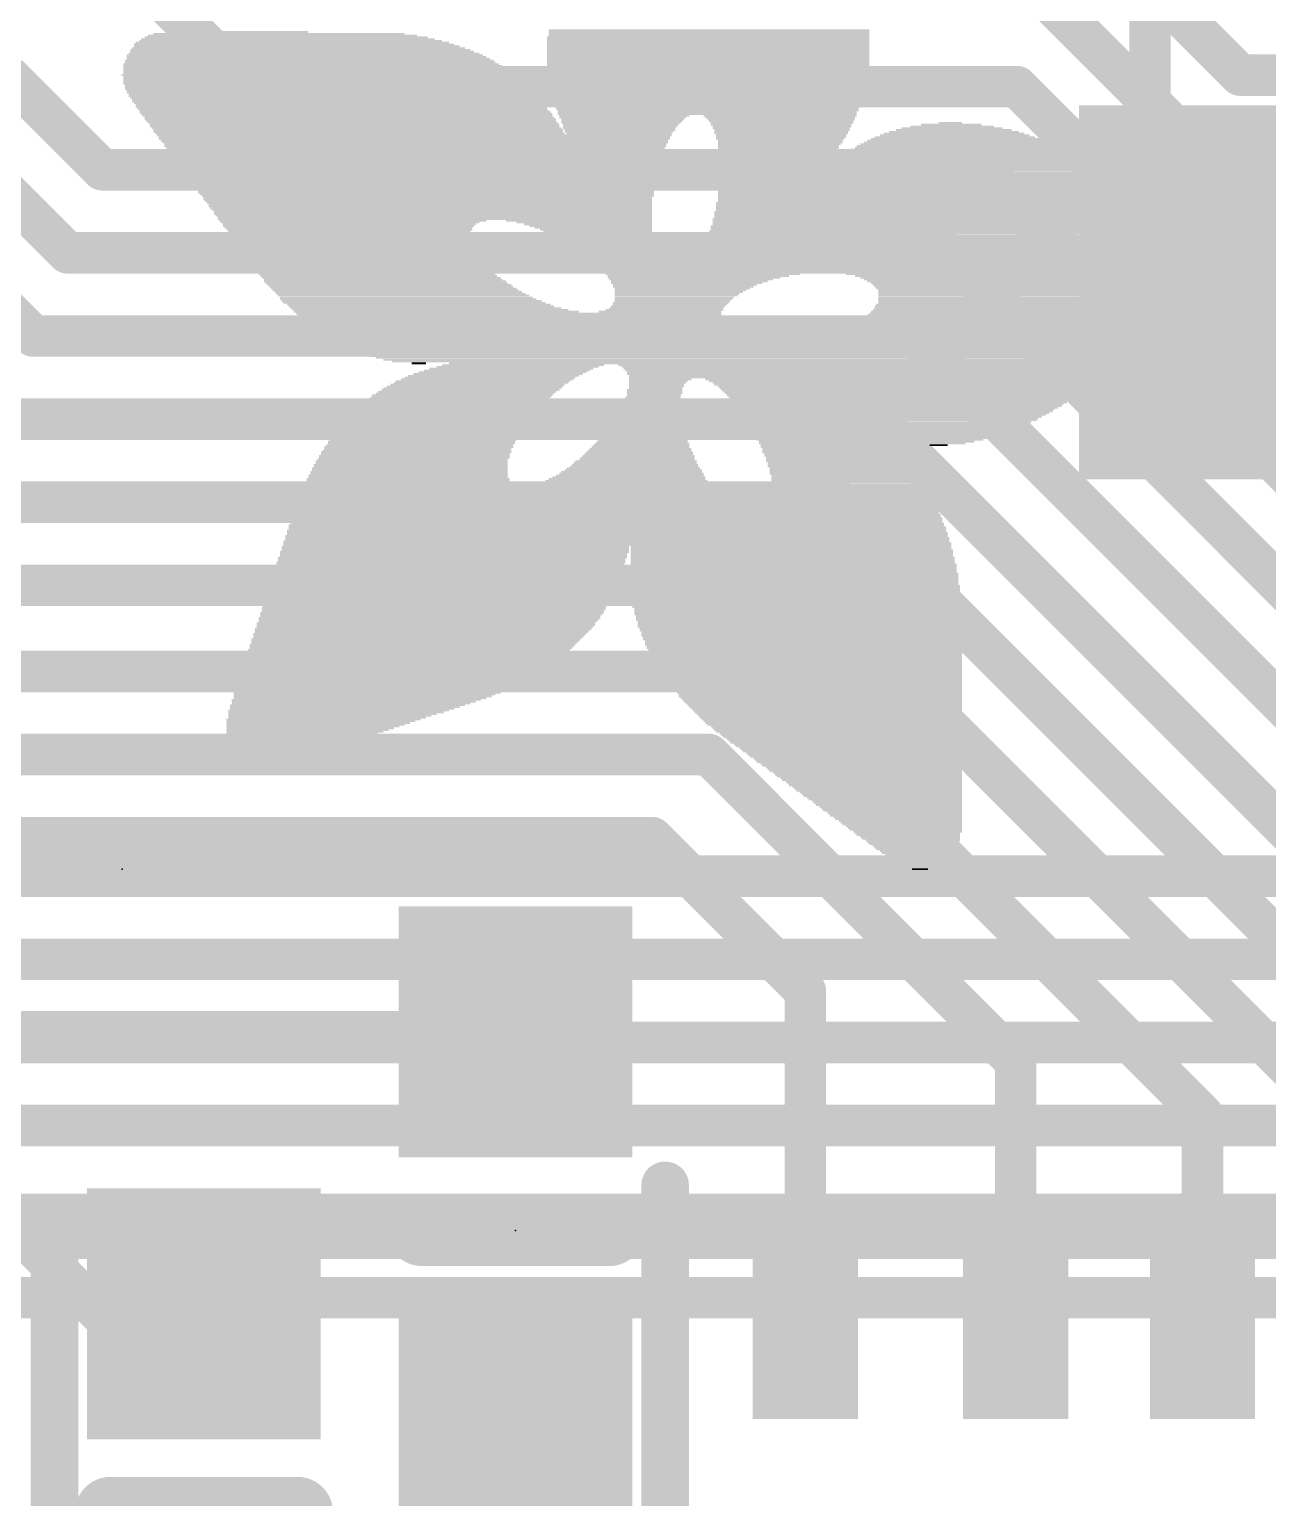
# Model space of a CAD drawing. Extents: x -9.9 to 44.1, y -5.1 to 53.3.
# Drawn here: x 23.6 to 28.9, y 28.86 to 35.14 of the extents above; entities that cross this region are included whole.
import ezdxf

# ---------------------------------------------------------------- set-up
doc = ezdxf.new("R2010")
doc.units = 0
for name, color, linetype in [('1', 12, 'CONTINUOUS'), ('16', 132, 'CONTINUOUS'), ('21', 40, 'CONTINUOUS'), ('23', 40, 'CONTINUOUS'), ('31', 253, 'CONTINUOUS')]:
    doc.layers.add(name, color=color, linetype=linetype)

# ---------------------------------------------------------------- blocks, each defined once
blk = doc.blocks.new('RECT')
blk.add_solid([(-0.5, -0.5), (0.5, -0.5), (-0.5, 0.5), (0.5, 0.5)])

msp = doc.modelspace()

# ---------------------------------------------------------------- linework, layer by layer
at = {"layer": '1', "const_width": 0.1778}
for points in [[(22.6948, 36.7412), (24.5364, 34.8996)], [(28.7795, 34.949), (28.105, 35.6235)], [(29.8006, 33.425), (27.9704, 35.2552)], [(23.5025, 34.9504), (23.9089, 34.544)], [(29.914, 34.949), (28.7795, 34.949)], [(24.5364, 34.8996), (27.8231, 34.8996)], [(27.8231, 34.8996), (30.0597, 32.663)], [(23.3552, 34.5948), (23.7616, 34.1884)], [(23.9089, 34.544), (27.6758, 34.544)], [(27.6758, 34.544), (29.9124, 32.3074)], [(23.2079, 34.2392), (23.6143, 33.8328)], [(23.7616, 34.1884), (27.5285, 34.1884)], [(27.5285, 34.1884), (29.7651, 31.9518)], [(23.6143, 33.8328), (27.3812, 33.8328)], [(27.3812, 33.8328), (29.6178, 31.5962)], [(23.467, 33.4772), (27.2186, 33.4772)], [(27.2186, 33.4772), (29.7713, 30.9245)], [(23.3197, 33.1216), (27.0713, 33.1216)], [(27.0713, 33.1216), (29.7129, 30.48)], [(23.1724, 32.766), (26.924, 32.766)], [(26.924, 32.766), (29.464, 30.226)], [(23.0378, 32.3977), (26.7208, 32.3977)], [(26.7208, 32.3977), (28.618, 30.5005)], [(22.8803, 32.0421), (26.5049, 32.0421)], [(26.5049, 32.0421), (27.818, 30.729)], [(22.733, 31.6865), (26.2617, 31.6865)], [(26.2617, 31.6865), (26.918, 31.0302)], [(26.918, 31.0302), (26.918, 29.649)], [(23.056, 30.8555), (25.678, 30.8555)], [(27.818, 30.729), (27.818, 29.649)], [(28.618, 30.5005), (28.618, 29.649)], [(23.44, 30.1117), (23.9027, 29.649)], [(38.989, 29.972), (0, 29.972)], [(23.9027, 29.649), (24.3445, 29.649)], [(25.678, 29.1555), (25.678, 28.1545)]]:
    msp.add_lwpolyline(points, dxfattribs=at)
at = {"layer": '1', "const_width": 0.0889}
for points in [[(28.7795, 34.9935, 1), (28.7795, 34.9046)], [(28.7481, 34.9176, 1), (28.8109, 34.9804)], [(24.5364, 34.944, 1), (24.5364, 34.8552)], [(24.505, 34.8682, 1), (24.5678, 34.931)], [(27.8545, 34.931, 1), (27.7917, 34.8682)], [(27.8231, 34.8552, 1), (27.8231, 34.944)], [(23.9089, 34.5885, 1), (23.9089, 34.4996)], [(23.8775, 34.5126, 1), (23.9403, 34.5754)], [(27.7072, 34.5754, 1), (27.6444, 34.5126)], [(27.6758, 34.4996, 1), (27.6758, 34.5885)], [(23.7616, 34.2328, 1), (23.7616, 34.144)], [(23.7302, 34.157, 1), (23.793, 34.2198)], [(27.5599, 34.2198, 1), (27.4971, 34.157)], [(27.5285, 34.144, 1), (27.5285, 34.2328)], [(23.6143, 33.8772, 1), (23.6143, 33.7884)], [(23.5829, 33.8014, 1), (23.6457, 33.8642)], [(27.4126, 33.8642, 1), (27.3498, 33.8014)], [(27.3812, 33.7884, 1), (27.3812, 33.8772)], [(27.25, 33.5086, 1), (27.1872, 33.4458)], [(27.2186, 33.4328, 1), (27.2186, 33.5217)], [(27.1027, 33.153, 1), (27.0399, 33.0902)], [(27.0713, 33.0772, 1), (27.0713, 33.166)], [(26.9554, 32.7974, 1), (26.8926, 32.7346)], [(26.924, 32.7216, 1), (26.924, 32.8104)], [(26.7522, 32.4291, 1), (26.6894, 32.3663)], [(26.7208, 32.3533, 1), (26.7208, 32.4421)], [(26.5363, 32.0735, 1), (26.4735, 32.0107)], [(26.5049, 31.9977, 1), (26.5049, 32.0866)], [(26.2931, 31.7179, 1), (26.2302, 31.6551)], [(26.2617, 31.6421, 1), (26.2617, 31.731)], [(26.9625, 31.0302, 1), (26.8736, 31.0302)], [(26.8866, 30.9987, 1), (26.9494, 31.0616)], [(25.678, 30.8111, 1), (25.678, 30.9)], [(27.8625, 30.729, 1), (27.7736, 30.729)], [(27.7866, 30.6976, 1), (27.8494, 30.7604)], [(28.6625, 30.5005, 1), (28.5736, 30.5005)], [(28.5866, 30.4691, 1), (28.6494, 30.5319)], [(23.9027, 29.6935, 1), (23.9027, 29.6045)], [(23.8712, 29.6176, 1), (23.9341, 29.6804)], [(24.3445, 29.6045, 1), (24.3445, 29.6935)], [(26.8736, 29.649, 1), (26.9625, 29.649)], [(27.7736, 29.649, 1), (27.8625, 29.649)], [(28.5736, 29.649, 1), (28.6625, 29.649)], [(25.7225, 29.1555, 1), (25.6335, 29.1555)]]:
    msp.add_lwpolyline(points, format="xyb", dxfattribs=at)
at = {"layer": '16', "const_width": 0.1778}
for points in [[(28.393, 36.07), (28.393, 34.019)], [(28.393, 34.019), (28.674, 34.019)], [(22.3646, 31.5214), (34.2391, 31.5214)], [(34.0918, 31.1658), (22.2173, 31.1658)], [(22.07, 30.8102), (33.9445, 30.8102)], [(33.7972, 30.4546), (21.9227, 30.4546)], [(21.8008, 30.0736), (30.0101, 30.0736)], [(38.989, 29.972), (0, 29.972)], [(33.528, 29.718), (21.6535, 29.718)]]:
    msp.add_lwpolyline(points, dxfattribs=at)
at = {"layer": '16', "const_width": 0.0889}
for points in [[(28.393, 34.0634, 1), (28.393, 33.9746)], [(28.3485, 34.019, 1), (28.4375, 34.019)], [(28.674, 33.9746, 1), (28.674, 34.0634)]]:
    msp.add_lwpolyline(points, format="xyb", dxfattribs=at)
at = {"layer": '21'}
for points, const_width in [([(26.318, 27.399), (26.318, 30.199)], 0.2032), ([(26.078, 30.0055), (25.278, 30.0055)], 0.3048), ([(23.7045, 29.945), (23.7045, 27.145)], 0.2032), ([(24.7445, 28.799), (23.9445, 28.799)], 0.3048)]:
    msp.add_lwpolyline(points, dxfattribs=dict(at, const_width=const_width))
for points, const_width in [([(26.3688, 30.199, 1), (26.2672, 30.199)], 0.1016), ([(25.278, 30.0817, 1), (25.278, 29.9293)], 0.1524), ([(26.078, 29.9293, 1), (26.078, 30.0817)], 0.1524), ([(23.7553, 29.945, 1), (23.6537, 29.945)], 0.1016), ([(23.9445, 28.8752, 1), (23.9445, 28.7228)], 0.1524), ([(24.7445, 28.7228, 1), (24.7445, 28.8752)], 0.1524)]:
    msp.add_lwpolyline(points, format="xyb", dxfattribs=dict(at, const_width=const_width))
at = {"layer": '23'}
for p in [(23.995, 31.552), (25.678, 30.0055)]:
    msp.add_point(p, dxfattribs=at)

# ---------------------------------------------------------------- block references
at = {"layer": '1', "xscale": 1.075, "rotation": 270}
for p in [(25.678, 30.8555), (24.3445, 29.649), (25.678, 29.1555)]:
    msp.add_blockref('RECT', p, dxfattribs=at)
at = {"layer": '1', "xscale": 0.45, "yscale": 0.9, "rotation": 180}
for p in [(26.918, 29.649), (27.818, 29.649), (28.618, 29.649)]:
    msp.add_blockref('RECT', p, dxfattribs=at)
at = {"layer": '16', "xscale": 1.1684, "yscale": 1.6002}
msp.add_blockref('RECT', (28.674, 34.019), dxfattribs=at)
at = {"layer": '21'}
for p, xscale, yscale in [((24.6808, 35.1182), 1.1506, 0.0076), ((24.6656, 35.1258), 1.0744, 0.0076), ((24.4903, 35.1334), 0.602, 0.0076), ((26.5058, 35.141), 1.3716, 0.0076), ((26.5058, 35.1334), 1.3716, 0.0076), ((26.5058, 35.1258), 1.3716, 0.0076), ((26.5058, 35.1182), 1.3716, 0.0076), ((24.757, 35.0572), 1.4554, 0.0076), ((24.7494, 35.0648), 1.425, 0.0076), ((24.7303, 35.0801), 1.3716, 0.0076), ((24.7417, 35.0725), 1.3945, 0.0077), ((24.7228, 35.0877), 1.3411, 0.0076), ((24.7151, 35.0953), 1.2954, 0.0076), ((24.7036, 35.1029), 1.2573, 0.0076), ((24.696, 35.1106), 1.2115, 0.0077), ((26.502, 35.1106), 1.3792, 0.0077), ((26.502, 35.1029), 1.3792, 0.0076), ((26.502, 35.0953), 1.3792, 0.0076), ((26.502, 35.0877), 1.3792, 0.0076), ((26.502, 35.0801), 1.3792, 0.0076), ((26.502, 35.0725), 1.3792, 0.0077), ((26.502, 35.0648), 1.3792, 0.0076), ((26.502, 35.0572), 1.3792, 0.0076), ((24.8027, 34.9963), 1.6078, 0.0077), ((24.7951, 35.0115), 1.5774, 0.0076), ((24.7989, 35.0039), 1.585, 0.0076), ((24.7761, 35.0344), 1.524, 0.0077), ((24.7837, 35.0267), 1.5392, 0.0076), ((24.7913, 35.0191), 1.5544, 0.0076), ((24.7722, 35.042), 1.5011, 0.0076), ((24.7646, 35.0496), 1.4707, 0.0076), ((26.502, 35.0496), 1.3792, 0.0076), ((26.502, 35.042), 1.3792, 0.0076), ((26.502, 35.0344), 1.3792, 0.0077), ((26.502, 35.0267), 1.3792, 0.0076), ((26.502, 35.0191), 1.3792, 0.0076), ((26.502, 35.0115), 1.3792, 0.0076), ((26.502, 35.0039), 1.3792, 0.0076), ((26.502, 34.9963), 1.3792, 0.0077), ((24.8332, 34.9505), 1.684, 0.0076), ((24.8103, 34.9886), 1.6231, 0.0076), ((24.8256, 34.9658), 1.6536, 0.0076), ((24.8332, 34.9582), 1.6688, 0.0077), ((24.8408, 34.9429), 1.684, 0.0076), ((24.8142, 34.981), 1.6307, 0.0076), ((24.8218, 34.9734), 1.6459, 0.0076), ((24.8447, 34.9353), 1.6917, 0.0076), ((24.8523, 34.9277), 1.7069, 0.0076), ((26.502, 34.9886), 1.3792, 0.0076), ((26.502, 34.981), 1.3792, 0.0076), ((26.4982, 34.9734), 1.3716, 0.0076), ((26.502, 34.9658), 1.364, 0.0076), ((26.502, 34.9582), 1.364, 0.0077), ((26.502, 34.9505), 1.364, 0.0076), ((26.502, 34.9429), 1.364, 0.0076), ((26.502, 34.9353), 1.364, 0.0076), ((26.4982, 34.9277), 1.3564, 0.0076), ((24.856, 34.9201), 1.7145, 0.0077), ((24.8599, 34.9124), 1.7221, 0.0076), ((24.8675, 34.9048), 1.7222, 0.0076), ((24.8713, 34.8972), 1.7298, 0.0076), ((24.8751, 34.8896), 1.7374, 0.0076), ((24.8865, 34.8743), 1.7449, 0.0076), ((24.8828, 34.882), 1.7373, 0.0077), ((24.8942, 34.8667), 1.745, 0.0076), ((26.4982, 34.9201), 1.3564, 0.0077), ((26.502, 34.9124), 1.3488, 0.0076), ((26.502, 34.9048), 1.3488, 0.0076), ((26.502, 34.8972), 1.3488, 0.0076), ((26.4982, 34.8896), 1.3411, 0.0076), ((26.4982, 34.882), 1.3411, 0.0077), ((26.502, 34.8743), 1.3335, 0.0076), ((26.502, 34.8667), 1.3335, 0.0076), ((24.898, 34.8591), 1.7526, 0.0076), ((24.9056, 34.8515), 1.7526, 0.0076), ((24.9132, 34.8439), 1.7526, 0.0077), ((24.9132, 34.8362), 1.7526, 0.0076), ((24.9208, 34.8286), 1.7526, 0.0076), ((24.9285, 34.821), 1.7526, 0.0076), ((24.9323, 34.8134), 1.7602, 0.0076), ((24.9361, 34.8058), 1.7526, 0.0077), ((26.4982, 34.8591), 1.3259, 0.0076), ((26.502, 34.8515), 1.3182, 0.0076), ((26.502, 34.8439), 1.3182, 0.0077), ((26.502, 34.8362), 1.3182, 0.0076), ((26.4982, 34.8286), 1.3106, 0.0076), ((26.502, 34.821), 1.303, 0.0076), ((26.502, 34.8134), 1.303, 0.0076), ((26.4982, 34.8058), 1.2954, 0.0077), ((24.9437, 34.7981), 1.7526, 0.0076), ((24.9475, 34.7905), 1.7602, 0.0076), ((24.9551, 34.7829), 1.7602, 0.0076), ((24.9589, 34.7753), 1.7526, 0.0076), ((24.9666, 34.7677), 1.7526, 0.0077), ((24.9704, 34.76), 1.7602, 0.0076), ((24.9742, 34.7524), 1.7526, 0.0076), ((24.9818, 34.7448), 1.7526, 0.0076), ((26.502, 34.7981), 1.2878, 0.0076), ((26.4982, 34.7905), 1.2802, 0.0076), ((26.4982, 34.7829), 1.2802, 0.0076), ((26.1439, 34.7753), 0.5563, 0.0076), ((26.1362, 34.7677), 0.541, 0.0077), ((26.1362, 34.76), 0.5258, 0.0076), ((26.1324, 34.7524), 0.5182, 0.0076), ((26.1286, 34.7448), 0.5106, 0.0076), ((26.8106, 34.7753), 0.6554, 0.0076), ((26.8106, 34.7677), 0.64, 0.0077), ((26.8144, 34.76), 0.6324, 0.0076), ((26.8144, 34.7524), 0.6172, 0.0076), ((26.8182, 34.7448), 0.6096, 0.0076), ((27.5383, 34.7448), 0.099, 0.0076), ((24.9894, 34.7372), 1.7526, 0.0076), ((24.9894, 34.7296), 1.7526, 0.0077), ((24.997, 34.7219), 1.7526, 0.0076), ((25.0047, 34.7143), 1.7526, 0.0076), ((25.0047, 34.7067), 1.7526, 0.0076), ((25.0123, 34.6991), 1.7526, 0.0076), ((25.2447, 34.6915), 2.2022, 0.0077), ((25.2447, 34.6838), 2.187, 0.0076), ((25.2447, 34.6762), 2.187, 0.0076), ((26.1287, 34.7372), 0.4953, 0.0076), ((26.1248, 34.7296), 0.4876, 0.0077), ((26.121, 34.7219), 0.48, 0.0076), ((26.1248, 34.7143), 0.4724, 0.0076), ((26.121, 34.7067), 0.4648, 0.0076), ((26.121, 34.6991), 0.4496, 0.0076), ((26.8144, 34.7372), 0.602, 0.0076), ((26.8182, 34.7296), 0.5944, 0.0077), ((26.8144, 34.7219), 0.5868, 0.0076), ((26.8145, 34.7067), 0.5715, 0.0076), ((26.8145, 34.6991), 0.5715, 0.0076), ((26.8183, 34.7143), 0.5791, 0.0076), ((26.8144, 34.6915), 0.5562, 0.0077), ((26.8144, 34.6838), 0.5562, 0.0076), ((26.8106, 34.6762), 0.5486, 0.0076), ((27.5612, 34.6762), 0.7239, 0.0076), ((27.5574, 34.6838), 0.6858, 0.0076), ((27.5573, 34.6915), 0.6401, 0.0077), ((27.5536, 34.6991), 0.6019, 0.0076), ((27.5536, 34.7067), 0.5563, 0.0076), ((27.5536, 34.7143), 0.4953, 0.0076), ((27.546, 34.7219), 0.4343, 0.0076), ((27.546, 34.7296), 0.3581, 0.0077), ((27.5422, 34.7372), 0.2591, 0.0076), ((25.2447, 34.6686), 2.1717, 0.0076), ((25.2485, 34.661), 2.164, 0.0076), ((25.2485, 34.6534), 2.1488, 0.0077), ((25.2485, 34.6457), 2.1488, 0.0076), ((25.2485, 34.6381), 2.1336, 0.0076), ((25.2523, 34.6305), 2.126, 0.0076), ((25.2561, 34.6229), 2.1184, 0.0076), ((25.2523, 34.6153), 2.1108, 0.0077), ((26.8106, 34.6686), 0.5334, 0.0076), ((26.8106, 34.661), 0.5334, 0.0076), ((26.8068, 34.6534), 0.5258, 0.0077), ((26.803, 34.6457), 0.5182, 0.0076), ((26.803, 34.6381), 0.5182, 0.0076), ((26.7992, 34.6305), 0.5105, 0.0076), ((26.7992, 34.6229), 0.4953, 0.0076), ((26.7954, 34.6153), 0.4877, 0.0077), ((27.603, 34.6153), 1.0211, 0.0077), ((27.5993, 34.6229), 0.983, 0.0076), ((27.5917, 34.6305), 0.9525, 0.0076), ((27.5878, 34.6381), 0.9144, 0.0076), ((27.5803, 34.6457), 0.8839, 0.0076), ((27.5764, 34.6534), 0.8458, 0.0077), ((27.5726, 34.661), 0.8078, 0.0076), ((27.5688, 34.6686), 0.7696, 0.0076), ((25.2562, 34.6076), 2.1031, 0.0076), ((25.2562, 34.6), 2.0879, 0.0076), ((25.2562, 34.5924), 2.0879, 0.0076), ((25.2599, 34.5848), 2.0803, 0.0076), ((25.2599, 34.5772), 2.065, 0.0077), ((25.2637, 34.5695), 2.0574, 0.0076), ((25.2637, 34.5619), 2.0574, 0.0076), ((25.2675, 34.5543), 2.0497, 0.0076), ((26.7916, 34.6), 0.4801, 0.0076), ((26.7839, 34.5848), 0.4648, 0.0076), ((26.7839, 34.5772), 0.4648, 0.0077), ((26.7801, 34.5695), 0.4572, 0.0076), ((26.7763, 34.5619), 0.4496, 0.0076), ((26.7725, 34.5543), 0.442, 0.0076), ((26.7954, 34.6076), 0.4877, 0.0076), ((26.7878, 34.5924), 0.4725, 0.0076), ((27.664, 34.5543), 1.2954, 0.0076), ((27.6527, 34.5619), 1.2573, 0.0076), ((27.645, 34.5695), 1.2268, 0.0076), ((27.6374, 34.5772), 1.1963, 0.0077), ((27.6335, 34.5848), 1.1583, 0.0076), ((27.6259, 34.5924), 1.1277, 0.0076), ((27.6184, 34.6), 1.0973, 0.0076), ((27.6145, 34.6076), 1.0592, 0.0076), ((25.2675, 34.5467), 2.0345, 0.0076), ((25.2714, 34.5391), 2.0269, 0.0077), ((25.2714, 34.5314), 2.0269, 0.0076), ((25.2752, 34.5238), 2.0193, 0.0076), ((25.2752, 34.5162), 2.0041, 0.0076), ((25.279, 34.5086), 1.9964, 0.0076), ((25.279, 34.501), 1.9964, 0.0077), ((25.2828, 34.4933), 1.9888, 0.0076), ((26.7687, 34.5467), 0.4344, 0.0076), ((26.7687, 34.5391), 0.4344, 0.0077), ((26.7611, 34.5238), 0.4191, 0.0076), ((27.4887, 34.5162), 1.8745, 0.0076), ((27.5002, 34.5086), 1.8974, 0.0076), ((27.5155, 34.501), 1.9279, 0.0077), ((27.5268, 34.4933), 1.9507, 0.0076), ((26.7649, 34.5314), 0.4267, 0.0076), ((27.6907, 34.5238), 1.425, 0.0076), ((27.6831, 34.5314), 1.3944, 0.0076), ((27.6755, 34.5391), 1.364, 0.0077), ((27.6679, 34.5467), 1.3335, 0.0076), ((25.2866, 34.4857), 1.9812, 0.0076), ((25.2828, 34.4781), 1.9736, 0.0076), ((25.2866, 34.4705), 1.966, 0.0076), ((25.2904, 34.4629), 1.9584, 0.0077), ((25.2943, 34.4552), 1.9507, 0.0076), ((25.2943, 34.4476), 1.9507, 0.0076), ((25.298, 34.44), 1.9431, 0.0076), ((25.3019, 34.4324), 1.9355, 0.0076), ((25.3019, 34.4248), 1.9203, 0.0077), ((27.5802, 34.4552), 2.0726, 0.0076), ((27.5917, 34.4476), 2.0955, 0.0076), ((27.6069, 34.44), 2.126, 0.0076), ((27.6183, 34.4324), 2.1488, 0.0076), ((27.6298, 34.4248), 2.1717, 0.0077), ((27.5383, 34.4857), 1.9736, 0.0076), ((27.5612, 34.4705), 2.0193, 0.0076), ((27.5726, 34.4629), 2.0422, 0.0077), ((27.5498, 34.4781), 1.9965, 0.0076), ((25.3019, 34.4171), 1.9203, 0.0076), ((25.3056, 34.4095), 1.9127, 0.0076), ((25.3095, 34.4019), 1.905, 0.0076), ((25.3133, 34.3943), 1.8974, 0.0076), ((25.3133, 34.3867), 1.8974, 0.0077), ((25.3171, 34.379), 1.8898, 0.0076), ((25.3209, 34.3714), 1.8822, 0.0076), ((25.3247, 34.3638), 1.8746, 0.0076), ((27.6755, 34.3638), 2.2936, 0.0076), ((27.6526, 34.4019), 2.2326, 0.0076), ((27.6603, 34.3943), 2.2479, 0.0076), ((27.664, 34.3867), 2.2555, 0.0077), ((27.6716, 34.379), 2.2707, 0.0076), ((27.6755, 34.3714), 2.2784, 0.0076), ((27.6374, 34.4171), 2.1869, 0.0076), ((27.6488, 34.4095), 2.2098, 0.0076), ((25.3247, 34.3562), 1.8746, 0.0076), ((25.3285, 34.3486), 1.8669, 0.0077), ((25.3324, 34.3409), 1.8593, 0.0076), ((25.3324, 34.3333), 1.8593, 0.0076), ((24.9818, 34.3257), 1.143, 0.0076), ((24.9703, 34.3181), 1.1049, 0.0076), ((24.9627, 34.3028), 1.0745, 0.0076), ((24.9666, 34.3105), 1.0821, 0.0077), ((25.9496, 34.3257), 0.6249, 0.0076), ((25.9724, 34.3181), 0.5792, 0.0076), ((25.9877, 34.3105), 0.5487, 0.0077), ((25.9991, 34.3028), 0.5258, 0.0076), ((27.6831, 34.3028), 2.3394, 0.0076), ((27.6831, 34.3333), 2.3241, 0.0076), ((27.6831, 34.3257), 2.3241, 0.0076), ((27.6869, 34.3181), 2.3318, 0.0076), ((27.6869, 34.3105), 2.3318, 0.0077), ((27.6793, 34.3562), 2.3012, 0.0076), ((27.6793, 34.3486), 2.3012, 0.0077), ((27.6831, 34.3409), 2.3088, 0.0076), ((24.9627, 34.2952), 1.0591, 0.0076), ((24.9666, 34.2876), 1.0515, 0.0076), ((24.9666, 34.28), 1.0363, 0.0076), ((24.9666, 34.2724), 1.0363, 0.0077), ((24.9703, 34.2647), 1.0287, 0.0076), ((24.9742, 34.2571), 1.0211, 0.0076), ((24.978, 34.2495), 1.0134, 0.0076), ((24.978, 34.2419), 1.0134, 0.0076), ((26.0105, 34.2952), 0.503, 0.0076), ((26.022, 34.2876), 0.4801, 0.0076), ((26.0296, 34.28), 0.4649, 0.0076), ((26.041, 34.2724), 0.442, 0.0077), ((26.0486, 34.2647), 0.4268, 0.0076), ((26.0601, 34.2571), 0.4191, 0.0076), ((26.0677, 34.2495), 0.4039, 0.0076), ((26.0753, 34.2419), 0.3886, 0.0076), ((27.6793, 34.2419), 2.3774, 0.0076), ((27.6793, 34.2647), 2.3622, 0.0076), ((27.6793, 34.2571), 2.3622, 0.0076), ((27.6831, 34.2495), 2.3698, 0.0076), ((27.6831, 34.28), 2.3546, 0.0076), ((27.6831, 34.2724), 2.3546, 0.0077), ((27.6869, 34.2952), 2.347, 0.0076), ((27.6869, 34.2876), 2.347, 0.0076), ((24.9818, 34.2343), 1.0058, 0.0077), ((24.9856, 34.2266), 0.9982, 0.0076), ((24.9894, 34.219), 1.0058, 0.0076), ((24.9932, 34.2114), 0.9982, 0.0076), ((25.0008, 34.2038), 0.9983, 0.0076), ((25.0047, 34.1962), 0.9906, 0.0077), ((25.0085, 34.1885), 0.9982, 0.0076), ((25.0161, 34.1809), 0.9982, 0.0076), ((25.0199, 34.1733), 0.9906, 0.0076), ((26.0791, 34.2343), 0.381, 0.0077), ((26.0867, 34.2266), 0.3658, 0.0076), ((26.0982, 34.219), 0.3581, 0.0076), ((26.102, 34.2114), 0.3505, 0.0076), ((26.1096, 34.2038), 0.3353, 0.0076), ((26.1134, 34.1962), 0.3277, 0.0077), ((26.1248, 34.1885), 0.32, 0.0076), ((26.1286, 34.1809), 0.3124, 0.0076), ((26.1324, 34.1733), 0.3048, 0.0076), ((27.6527, 34.1733), 2.4003, 0.0076), ((27.6565, 34.1809), 2.3927, 0.0076), ((27.664, 34.1962), 2.3927, 0.0077), ((27.664, 34.1885), 2.3927, 0.0076), ((27.6679, 34.2114), 2.3851, 0.0076), ((27.6679, 34.2038), 2.3851, 0.0076), ((27.6755, 34.2266), 2.3851, 0.0076), ((27.6755, 34.219), 2.3851, 0.0076), ((27.6793, 34.2343), 2.3774, 0.0077), ((25.0275, 34.1657), 0.9906, 0.0076), ((25.0313, 34.1581), 0.9982, 0.0077), ((25.0389, 34.1504), 0.9983, 0.0076), ((25.0466, 34.1428), 0.9982, 0.0076), ((25.0542, 34.1352), 0.9982, 0.0076), ((25.058, 34.1276), 1.0058, 0.0076), ((25.0656, 34.12), 1.0058, 0.0077), ((25.0733, 34.1123), 1.0059, 0.0076), ((26.1439, 34.1657), 0.2971, 0.0076), ((26.1477, 34.1581), 0.2895, 0.0077), ((26.1553, 34.1504), 0.2896, 0.0076), ((26.1629, 34.1428), 0.2896, 0.0076), ((26.1667, 34.1352), 0.282, 0.0076), ((26.1744, 34.1276), 0.2819, 0.0076), ((26.182, 34.12), 0.2819, 0.0077), ((26.1934, 34.1123), 0.2896, 0.0076), ((27.5993, 34.1123), 2.4155, 0.0076), ((27.6107, 34.12), 2.408, 0.0077), ((27.6184, 34.1276), 2.4079, 0.0076), ((27.6259, 34.1352), 2.4079, 0.0076), ((27.6335, 34.1428), 2.4079, 0.0076), ((27.6374, 34.1504), 2.4003, 0.0076), ((27.645, 34.1581), 2.4003, 0.0077), ((27.6527, 34.1657), 2.4003, 0.0076), ((25.077, 34.1047), 1.0135, 0.0076), ((25.0846, 34.0971), 1.0135, 0.0076), ((25.0923, 34.0895), 1.0134, 0.0076), ((25.1038, 34.0819), 1.0211, 0.0077), ((25.1114, 34.0742), 1.0211, 0.0076), ((25.119, 34.0666), 1.0363, 0.0076), ((25.1266, 34.059), 1.0363, 0.0076), ((25.138, 34.0514), 1.044, 0.0076), ((27.4278, 34.1047), 2.7432, 0.0076), ((26.4791, 34.0971), 0.8306, 0.0076), ((26.4601, 34.0895), 0.7772, 0.0076), ((26.4411, 34.0819), 0.7391, 0.0077), ((26.4296, 34.0742), 0.701, 0.0076), ((26.422, 34.0666), 0.6706, 0.0076), ((26.4106, 34.059), 0.6477, 0.0076), ((26.4029, 34.0514), 0.6172, 0.0076), ((27.9422, 34.0971), 1.6993, 0.0076), ((27.9574, 34.0895), 1.6536, 0.0076), ((27.9612, 34.0819), 1.6154, 0.0077), ((27.965, 34.0742), 1.5926, 0.0076), ((27.9688, 34.0666), 1.5697, 0.0076), ((27.9688, 34.059), 1.5393, 0.0076), ((27.9688, 34.0514), 1.524, 0.0076), ((25.1456, 34.0438), 1.0439, 0.0077), ((25.1571, 34.0361), 1.0515, 0.0076), ((25.1647, 34.0285), 1.0516, 0.0076), ((25.1761, 34.0209), 1.0592, 0.0076), ((25.1875, 34.0133), 1.0668, 0.0076), ((25.199, 34.0057), 1.0744, 0.0077), ((25.2104, 33.998), 1.082, 0.0076), ((25.2181, 33.9904), 1.0973, 0.0076), ((26.3953, 34.0438), 0.602, 0.0077), ((26.3915, 34.0361), 0.5792, 0.0076), ((26.3686, 34.0133), 0.5334, 0.0076), ((26.3648, 34.0057), 0.5258, 0.0077), ((26.3572, 33.998), 0.5106, 0.0076), ((26.3534, 33.9904), 0.503, 0.0076), ((26.3839, 34.0285), 0.5639, 0.0076), ((26.3763, 34.0209), 0.5487, 0.0076), ((27.9688, 34.0438), 1.5087, 0.0077), ((27.9651, 34.0361), 1.4859, 0.0076), ((27.9651, 34.0285), 1.4707, 0.0076), ((27.9612, 34.0209), 1.463, 0.0076), ((27.9536, 34.0133), 1.4478, 0.0076), ((27.9498, 34.0057), 1.4402, 0.0077), ((27.9422, 33.998), 1.4249, 0.0076), ((27.9383, 33.9904), 1.4173, 0.0076), ((25.2333, 33.9828), 1.1125, 0.0076), ((25.2447, 33.9752), 1.1202, 0.0076), ((25.2638, 33.9676), 1.1277, 0.0077), ((25.2752, 33.9599), 1.1354, 0.0076), ((25.2942, 33.9523), 1.1582, 0.0076), ((25.3133, 33.9447), 1.1811, 0.0076), ((25.3399, 33.9371), 1.2192, 0.0076), ((25.6486, 33.9295), 1.8211, 0.0077), ((25.6524, 33.9218), 1.8135, 0.0076), ((26.2963, 33.9371), 0.5257, 0.0076), ((26.3153, 33.9447), 0.503, 0.0076), ((26.323, 33.9523), 0.4877, 0.0076), ((26.3306, 33.9599), 0.4877, 0.0076), ((26.342, 33.9752), 0.4953, 0.0076), ((26.3382, 33.9676), 0.4877, 0.0077), ((26.3496, 33.9828), 0.4953, 0.0076), ((27.866, 33.9218), 1.364, 0.0076), ((27.8774, 33.9295), 1.3716, 0.0077), ((27.885, 33.9371), 1.3716, 0.0076), ((27.8965, 33.9447), 1.3793, 0.0076), ((27.9079, 33.9599), 1.3868, 0.0076), ((27.9041, 33.9523), 1.3792, 0.0076), ((27.9193, 33.9676), 1.3944, 0.0077), ((27.9346, 33.9828), 1.4097, 0.0076), ((27.927, 33.9752), 1.3945, 0.0076), ((25.6562, 33.9142), 1.8059, 0.0076), ((25.6638, 33.9066), 1.7907, 0.0076), ((25.6676, 33.899), 1.783, 0.0076), ((25.6714, 33.8914), 1.7754, 0.0077), ((25.6791, 33.8837), 1.7755, 0.0076), ((25.6867, 33.8761), 1.7603, 0.0076), ((25.6943, 33.8685), 1.7602, 0.0076), ((25.7019, 33.8609), 1.7602, 0.0076), ((27.7669, 33.8609), 1.3944, 0.0076), ((27.7822, 33.8685), 1.3945, 0.0076), ((27.7936, 33.8761), 1.3868, 0.0076), ((27.8126, 33.8837), 1.3792, 0.0076), ((27.8203, 33.8914), 1.3793, 0.0077), ((27.8317, 33.899), 1.3716, 0.0076), ((27.8469, 33.9066), 1.3716, 0.0076), ((27.8545, 33.9142), 1.3716, 0.0076), ((25.7171, 33.8533), 1.7602, 0.0077), ((25.7286, 33.8456), 1.7679, 0.0076), ((25.7438, 33.838), 1.7678, 0.0076), ((25.7591, 33.8304), 1.7679, 0.0076), ((25.7781, 33.8228), 1.7907, 0.0076), ((25.8124, 33.8152), 1.8288, 0.0077), ((26.6544, 33.8075), 3.4824, 0.0076), ((26.6544, 33.7999), 3.4518, 0.0076), ((27.6335, 33.8152), 1.5393, 0.0077), ((27.6679, 33.8228), 1.4859, 0.0076), ((27.6945, 33.8304), 1.463, 0.0076), ((27.7136, 33.838), 1.4402, 0.0076), ((27.7365, 33.8456), 1.4249, 0.0076), ((27.7517, 33.8533), 1.4097, 0.0077), ((26.6582, 33.7923), 3.429, 0.0076), ((26.662, 33.7847), 3.4062, 0.0076), ((26.662, 33.7771), 3.3756, 0.0077), ((26.6658, 33.7694), 3.3528, 0.0076), ((26.6697, 33.7618), 3.3147, 0.0076), ((26.6773, 33.7542), 3.2843, 0.0076), ((26.6849, 33.7466), 3.2537, 0.0076), ((26.6887, 33.739), 3.2156, 0.0077), ((26.7001, 33.7313), 3.1776, 0.0076), ((26.7115, 33.7237), 3.1242, 0.0076), ((25.2638, 33.7161), 0.0609, 0.0076), ((25.6029, 33.6704), 0.7239, 0.0076), ((25.6219, 33.678), 0.7163, 0.0076), ((25.641, 33.6856), 0.7087, 0.0076), ((25.66, 33.6932), 0.701, 0.0076), ((25.6867, 33.7009), 0.6935, 0.0077), ((25.7095, 33.7085), 0.6934, 0.0076), ((26.8297, 33.7161), 2.8727, 0.0076), ((27.1878, 33.7085), 2.1412, 0.0076), ((27.1878, 33.7009), 2.1108, 0.0077), ((27.1878, 33.6932), 2.0955, 0.0076), ((27.184, 33.6856), 2.0726, 0.0076), ((27.184, 33.678), 2.0574, 0.0076), ((27.1802, 33.6704), 2.0498, 0.0076), ((25.4923, 33.6094), 0.762, 0.0076), ((25.5038, 33.617), 0.7544, 0.0076), ((25.5152, 33.6247), 0.7468, 0.0077), ((25.5305, 33.6323), 0.7467, 0.0076), ((25.5381, 33.6399), 0.7467, 0.0076), ((25.5571, 33.6475), 0.7392, 0.0076), ((25.5686, 33.6551), 0.7315, 0.0076), ((25.5838, 33.6628), 0.7315, 0.0077), ((27.1726, 33.6551), 2.0193, 0.0076), ((26.2963, 33.6475), 0.2667, 0.0076), ((26.2887, 33.6399), 0.2515, 0.0076), ((26.2848, 33.6323), 0.2438, 0.0076), ((26.281, 33.6247), 0.2362, 0.0077), ((26.281, 33.617), 0.2362, 0.0076), ((26.2772, 33.6094), 0.2286, 0.0076), ((27.1764, 33.6628), 2.0269, 0.0077), ((27.3326, 33.6475), 1.684, 0.0076), ((27.3326, 33.6399), 1.6535, 0.0076), ((27.3364, 33.6323), 1.6307, 0.0076), ((27.3326, 33.6247), 1.6078, 0.0077), ((27.3364, 33.617), 1.585, 0.0076), ((27.3364, 33.6094), 1.5697, 0.0076), ((25.4162, 33.5485), 0.7773, 0.0077), ((25.4276, 33.5561), 0.7696, 0.0076), ((25.4352, 33.5637), 0.7696, 0.0076), ((25.4428, 33.5713), 0.7696, 0.0076), ((25.4504, 33.5789), 0.7696, 0.0076), ((25.4619, 33.5866), 0.762, 0.0077), ((25.4695, 33.5942), 0.762, 0.0076), ((25.4847, 33.6018), 0.762, 0.0076), ((26.262, 33.5561), 0.2439, 0.0076), ((26.262, 33.5485), 0.2439, 0.0077), ((26.2658, 33.5713), 0.2362, 0.0076), ((26.2658, 33.5637), 0.2362, 0.0076), ((26.2734, 33.6018), 0.2362, 0.0076), ((26.2734, 33.5942), 0.2362, 0.0076), ((26.2734, 33.5866), 0.2362, 0.0077), ((26.2696, 33.5789), 0.2286, 0.0076), ((27.3326, 33.6018), 1.5469, 0.0076), ((27.3326, 33.5942), 1.5316, 0.0076), ((27.3288, 33.5866), 1.5087, 0.0077), ((27.3288, 33.5789), 1.4935, 0.0076), ((27.3288, 33.5713), 1.4783, 0.0076), ((27.325, 33.5637), 1.4555, 0.0076), ((27.325, 33.5561), 1.4401, 0.0076), ((27.325, 33.5485), 1.4249, 0.0077), ((25.359, 33.4875), 0.7848, 0.0076), ((25.3666, 33.4951), 0.7848, 0.0076), ((25.3704, 33.5027), 0.7772, 0.0076), ((25.3781, 33.5104), 0.7773, 0.0077), ((25.3857, 33.518), 0.7773, 0.0076), ((25.3933, 33.5256), 0.7772, 0.0076), ((25.4009, 33.5332), 0.7772, 0.0076), ((25.4085, 33.5408), 0.7772, 0.0076), ((26.2506, 33.4951), 0.2819, 0.0076), ((26.2506, 33.4875), 0.2819, 0.0076), ((26.2506, 33.5104), 0.2667, 0.0077), ((26.2506, 33.5027), 0.2667, 0.0076), ((26.2544, 33.5256), 0.2591, 0.0076), ((26.2544, 33.518), 0.2591, 0.0076), ((26.2582, 33.5408), 0.2515, 0.0076), ((26.2582, 33.5332), 0.2515, 0.0076), ((27.3212, 33.5408), 1.4021, 0.0076), ((27.3135, 33.5256), 1.3716, 0.0076), ((27.3212, 33.5332), 1.3869, 0.0076), ((27.3097, 33.518), 1.3488, 0.0076), ((27.3098, 33.5104), 1.3335, 0.0077), ((27.3059, 33.5027), 1.3106, 0.0076), ((27.2983, 33.4951), 1.2954, 0.0076), ((27.2945, 33.4875), 1.2725, 0.0076), ((25.3019, 33.4189), 0.7925, 0.0076), ((25.3095, 33.4265), 0.7925, 0.0076), ((25.3171, 33.4342), 0.7925, 0.0077), ((25.3247, 33.4494), 0.7924, 0.0076), ((25.3209, 33.4418), 0.7848, 0.0076), ((25.3324, 33.457), 0.7925, 0.0076), ((25.3361, 33.4646), 0.7849, 0.0076), ((25.3438, 33.4723), 0.7849, 0.0077), ((25.3514, 33.4799), 0.7849, 0.0076), ((26.2315, 33.4189), 0.3505, 0.0076), ((26.2315, 33.4265), 0.3353, 0.0076), ((26.2353, 33.4342), 0.3276, 0.0077), ((26.2391, 33.4494), 0.32, 0.0076), ((26.2391, 33.4418), 0.32, 0.0076), ((26.2391, 33.457), 0.3048, 0.0076), ((26.2429, 33.4723), 0.2972, 0.0077), ((26.2429, 33.4646), 0.2972, 0.0076), ((26.2467, 33.4799), 0.2896, 0.0076), ((27.2869, 33.4723), 1.2421, 0.0077), ((27.2907, 33.4799), 1.2497, 0.0076), ((27.2792, 33.4646), 1.2116, 0.0076), ((27.2716, 33.457), 1.1964, 0.0076), ((27.2678, 33.4494), 1.1734, 0.0076), ((26.9173, 33.4418), 0.4572, 0.0076), ((26.9249, 33.4342), 0.4724, 0.0077), ((26.9325, 33.4265), 0.4724, 0.0076), ((26.9402, 33.4189), 0.4877, 0.0076), ((27.4964, 33.4418), 0.6858, 0.0076), ((27.4964, 33.4342), 0.64, 0.0077), ((27.5002, 33.4265), 0.602, 0.0076), ((27.4964, 33.4189), 0.5638, 0.0076), ((25.2638, 33.358), 0.8077, 0.0077), ((25.2675, 33.3656), 0.8001, 0.0076), ((25.2752, 33.3808), 0.8001, 0.0076), ((25.2752, 33.3732), 0.8001, 0.0076), ((25.2828, 33.3884), 0.8001, 0.0076), ((25.2866, 33.3961), 0.7924, 0.0077), ((25.298, 33.4113), 0.8001, 0.0076), ((25.2943, 33.4037), 0.7925, 0.0076), ((26.2125, 33.358), 0.4191, 0.0077), ((26.2163, 33.3656), 0.4115, 0.0076), ((26.2201, 33.3732), 0.4039, 0.0076), ((26.2201, 33.3808), 0.3887, 0.0076), ((26.2239, 33.3884), 0.381, 0.0076), ((26.2277, 33.3961), 0.3734, 0.0077), ((26.2277, 33.4113), 0.3581, 0.0076), ((26.2277, 33.4037), 0.3581, 0.0076), ((26.9478, 33.4113), 0.4877, 0.0076), ((26.9554, 33.4037), 0.5029, 0.0076), ((26.963, 33.3961), 0.503, 0.0077), ((26.9706, 33.3884), 0.5182, 0.0076), ((26.9821, 33.3732), 0.5257, 0.0076), ((26.9783, 33.3808), 0.5181, 0.0076), ((26.9935, 33.3656), 0.5334, 0.0076), ((26.9973, 33.358), 0.541, 0.0077), ((27.4964, 33.4113), 0.5182, 0.0076), ((27.4964, 33.4037), 0.4724, 0.0076), ((27.4964, 33.3961), 0.4268, 0.0077), ((27.4964, 33.3884), 0.3658, 0.0076), ((27.4926, 33.3808), 0.2972, 0.0076), ((27.4926, 33.3732), 0.221, 0.0076), ((27.4888, 33.3656), 0.0762, 0.0076), ((25.2333, 33.297), 0.8229, 0.0076), ((25.237, 33.3046), 0.8153, 0.0076), ((25.2447, 33.3199), 0.8154, 0.0077), ((25.2447, 33.3122), 0.8154, 0.0076), ((25.2523, 33.3351), 0.8154, 0.0076), ((25.2485, 33.3275), 0.8078, 0.0076), ((25.2562, 33.3427), 0.8077, 0.0076), ((25.2599, 33.3503), 0.8001, 0.0076), ((26.1934, 33.297), 0.5182, 0.0076), ((26.1972, 33.3046), 0.4953, 0.0076), ((26.201, 33.3122), 0.4876, 0.0076), ((26.2048, 33.3199), 0.48, 0.0077), ((26.2048, 33.3275), 0.4648, 0.0076), ((26.2086, 33.3351), 0.4572, 0.0076), ((26.2086, 33.3427), 0.442, 0.0076), ((26.2125, 33.3503), 0.4343, 0.0076), ((27.0049, 33.3503), 0.541, 0.0076), ((27.0126, 33.3427), 0.5563, 0.0076), ((27.0164, 33.3351), 0.5639, 0.0076), ((27.0278, 33.3199), 0.5715, 0.0077), ((27.024, 33.3275), 0.5639, 0.0076), ((27.0354, 33.3122), 0.5715, 0.0076), ((27.0392, 33.3046), 0.5792, 0.0076), ((27.043, 33.297), 0.5868, 0.0076), ((25.218, 33.236), 0.8534, 0.0076), ((25.2218, 33.2513), 0.8458, 0.0076), ((25.2218, 33.2437), 0.8458, 0.0077), ((25.2256, 33.2665), 0.8382, 0.0076), ((25.2256, 33.2589), 0.8382, 0.0076), ((25.2294, 33.2818), 0.8305, 0.0077), ((25.2294, 33.2741), 0.8305, 0.0076), ((25.2333, 33.2894), 0.8229, 0.0076), ((26.1667, 33.236), 0.6324, 0.0076), ((26.1743, 33.2437), 0.6172, 0.0077), ((26.1743, 33.2513), 0.602, 0.0076), ((26.182, 33.2589), 0.5867, 0.0076), ((26.182, 33.2665), 0.5715, 0.0076), ((26.1858, 33.2741), 0.5487, 0.0076), ((26.1896, 33.2818), 0.541, 0.0077), ((26.1896, 33.2894), 0.5258, 0.0076), ((27.0507, 33.2894), 0.5867, 0.0076), ((27.0583, 33.2741), 0.6019, 0.0076), ((27.0545, 33.2818), 0.5943, 0.0077), ((27.0659, 33.2665), 0.602, 0.0076), ((27.0697, 33.2589), 0.6096, 0.0076), ((27.0735, 33.2513), 0.6172, 0.0076), ((27.0773, 33.2437), 0.6248, 0.0077), ((27.0849, 33.236), 0.6248, 0.0076), ((25.6409, 33.1751), 1.7602, 0.0076), ((25.6448, 33.1675), 1.7679, 0.0077), ((25.237, 33.1903), 0.9373, 0.0076), ((25.6447, 33.1827), 1.7526, 0.0076), ((25.2181, 33.2056), 0.8839, 0.0077), ((25.2257, 33.1979), 0.8991, 0.0076), ((25.2181, 33.2208), 0.8687, 0.0076), ((25.2181, 33.2132), 0.8687, 0.0076), ((25.218, 33.2284), 0.8534, 0.0076), ((26.1172, 33.1903), 0.7925, 0.0076), ((26.1363, 33.1979), 0.7391, 0.0076), ((26.1477, 33.2056), 0.7163, 0.0077), ((26.1515, 33.2132), 0.6934, 0.0076), ((26.1553, 33.2208), 0.6706, 0.0076), ((26.1629, 33.2284), 0.6554, 0.0076), ((27.0849, 33.2284), 0.6248, 0.0076), ((27.0888, 33.2208), 0.6325, 0.0076), ((27.0964, 33.2056), 0.6477, 0.0077), ((27.0964, 33.1979), 0.6477, 0.0076), ((27.0926, 33.2132), 0.6401, 0.0076), ((27.104, 33.1903), 0.6477, 0.0076), ((27.1116, 33.1675), 0.663, 0.0077), ((27.1078, 33.1827), 0.6553, 0.0076), ((27.1078, 33.1751), 0.6553, 0.0076), ((25.6562, 33.1141), 1.8364, 0.0076), ((25.66, 33.1065), 1.844, 0.0076), ((25.6486, 33.137), 1.8059, 0.0076), ((25.6562, 33.1217), 1.8212, 0.0076), ((25.6524, 33.1294), 1.8135, 0.0077), ((25.6486, 33.1522), 1.7907, 0.0076), ((25.6486, 33.1446), 1.7907, 0.0076), ((25.6486, 33.1598), 1.7755, 0.0076), ((27.1154, 33.1598), 0.6706, 0.0076), ((27.1154, 33.1522), 0.6706, 0.0076), ((27.1192, 33.1446), 0.6782, 0.0076), ((27.1192, 33.137), 0.6782, 0.0076), ((27.123, 33.1294), 0.6858, 0.0077), ((27.123, 33.1217), 0.6858, 0.0076), ((27.1268, 33.1141), 0.6934, 0.0076), ((27.1268, 33.1065), 0.6934, 0.0076), ((25.6867, 33.0455), 1.9431, 0.0076), ((25.6752, 33.0684), 1.905, 0.0076), ((25.679, 33.0608), 1.9126, 0.0076), ((25.6867, 33.0532), 1.9279, 0.0077), ((25.6638, 33.0913), 1.8669, 0.0077), ((25.6676, 33.0836), 1.8746, 0.0076), ((25.6714, 33.076), 1.8822, 0.0076), ((25.6638, 33.0989), 1.8516, 0.0076), ((27.1268, 33.0455), 0.7544, 0.0076), ((27.1307, 33.0532), 0.7467, 0.0077), ((27.1307, 33.0684), 0.7315, 0.0076), ((27.1307, 33.0608), 0.7315, 0.0076), ((27.1269, 33.0913), 0.7087, 0.0077), ((27.1307, 33.0836), 0.7163, 0.0076), ((27.1307, 33.076), 0.7163, 0.0076), ((27.1307, 33.0989), 0.7011, 0.0076), ((26.1096, 32.9998), 2.8194, 0.0076), ((26.1134, 32.9922), 2.827, 0.0076), ((26.1134, 32.9846), 2.827, 0.0076), ((26.1134, 33.0151), 2.8118, 0.0077), ((26.1134, 33.0074), 2.8118, 0.0076), ((26.1096, 33.0227), 2.8041, 0.0076), ((25.6981, 33.0379), 1.966, 0.0076), ((26.1134, 33.0303), 2.7965, 0.0076), ((27.1192, 33.0379), 0.7696, 0.0076), ((25.42, 32.9312), 1.4859, 0.0076), ((25.42, 32.9236), 1.4859, 0.0076), ((25.42, 32.916), 1.4859, 0.0076), ((26.1134, 32.9465), 2.8575, 0.0076), ((26.1134, 32.9389), 2.8575, 0.0077), ((26.1096, 32.9541), 2.8499, 0.0076), ((26.1134, 32.9693), 2.8423, 0.0076), ((26.1134, 32.9617), 2.8423, 0.0076), ((26.1096, 32.977), 2.8347, 0.0077), ((26.8563, 32.9312), 1.3716, 0.0076), ((26.8563, 32.9236), 1.3716, 0.0076), ((26.8601, 32.916), 1.3792, 0.0076), ((25.4009, 32.8627), 1.4936, 0.0077), ((25.3971, 32.855), 1.4859, 0.0076), ((25.4047, 32.8779), 1.4859, 0.0076), ((25.4047, 32.8703), 1.4859, 0.0076), ((25.4086, 32.8855), 1.4935, 0.0076), ((25.4123, 32.9008), 1.4859, 0.0077), ((25.4123, 32.8931), 1.4859, 0.0076), ((25.4162, 32.9084), 1.4935, 0.0076), ((26.8601, 32.9084), 1.3792, 0.0076), ((26.8601, 32.9008), 1.3792, 0.0077), ((26.8601, 32.8931), 1.3792, 0.0076), ((26.8678, 32.855), 1.3945, 0.0076), ((26.864, 32.8855), 1.3869, 0.0076), ((26.864, 32.8779), 1.3869, 0.0076), ((26.864, 32.8703), 1.3869, 0.0076), ((26.864, 32.8627), 1.3869, 0.0077), ((25.3857, 32.8093), 1.4935, 0.0076), ((25.3819, 32.8017), 1.4859, 0.0076), ((25.3819, 32.7941), 1.4859, 0.0076), ((25.3933, 32.8322), 1.4935, 0.0076), ((25.3895, 32.8246), 1.4859, 0.0077), ((25.3895, 32.8169), 1.4859, 0.0076), ((25.3971, 32.8474), 1.4859, 0.0076), ((25.3971, 32.8398), 1.4859, 0.0076), ((26.8678, 32.8474), 1.3945, 0.0076), ((26.8678, 32.8398), 1.3945, 0.0076), ((26.8678, 32.8322), 1.3945, 0.0076), ((26.8678, 32.8246), 1.3945, 0.0077), ((26.8716, 32.8169), 1.4021, 0.0076), ((26.8716, 32.8093), 1.4021, 0.0076), ((26.8716, 32.8017), 1.4021, 0.0076), ((26.8716, 32.7941), 1.4021, 0.0076), ((25.359, 32.7407), 1.4859, 0.0076), ((25.359, 32.7331), 1.4859, 0.0076), ((25.3666, 32.7636), 1.4859, 0.0076), ((25.3666, 32.756), 1.4859, 0.0076), ((25.3666, 32.7484), 1.4859, 0.0077), ((25.3742, 32.7788), 1.4859, 0.0076), ((25.3742, 32.7712), 1.4859, 0.0076), ((25.3781, 32.7865), 1.4935, 0.0077), ((26.8754, 32.7636), 1.4097, 0.0076), ((26.8754, 32.756), 1.4097, 0.0076), ((26.8754, 32.7484), 1.4097, 0.0077), ((26.8754, 32.7407), 1.4097, 0.0076), ((26.8754, 32.7331), 1.4097, 0.0076), ((26.8716, 32.7865), 1.4021, 0.0077), ((26.8716, 32.7788), 1.4021, 0.0076), ((26.8716, 32.7712), 1.4021, 0.0076), ((25.3285, 32.6722), 1.4706, 0.0077), ((25.3285, 32.6645), 1.4706, 0.0076), ((25.3361, 32.6798), 1.4707, 0.0076), ((25.34, 32.695), 1.4783, 0.0076), ((25.34, 32.6874), 1.4783, 0.0076), ((25.3514, 32.7179), 1.4859, 0.0076), ((25.3476, 32.7103), 1.4783, 0.0077), ((25.3476, 32.7026), 1.4783, 0.0076), ((25.3552, 32.7255), 1.4783, 0.0076), ((26.8754, 32.7255), 1.4097, 0.0076), ((26.8754, 32.7179), 1.4097, 0.0076), ((26.883, 32.6722), 1.4097, 0.0077), ((26.8792, 32.7103), 1.4021, 0.0077), ((26.8792, 32.7026), 1.4021, 0.0076), ((26.8792, 32.695), 1.4021, 0.0076), ((26.8792, 32.6874), 1.4021, 0.0076), ((26.8792, 32.6798), 1.4021, 0.0076), ((26.8868, 32.6645), 1.402, 0.0076), ((25.2942, 32.6036), 1.4478, 0.0076), ((25.3056, 32.6188), 1.4555, 0.0076), ((25.3018, 32.6112), 1.4478, 0.0076), ((25.3095, 32.6264), 1.4631, 0.0076), ((25.3209, 32.6493), 1.4706, 0.0076), ((25.3171, 32.6417), 1.463, 0.0076), ((25.3133, 32.6341), 1.4554, 0.0077), ((25.3247, 32.6569), 1.463, 0.0076), ((26.8868, 32.6569), 1.402, 0.0076), ((26.8868, 32.6493), 1.402, 0.0076), ((26.8868, 32.6417), 1.402, 0.0076), ((26.8906, 32.6341), 1.3944, 0.0077), ((26.8906, 32.6264), 1.3944, 0.0076), ((26.8906, 32.6188), 1.3944, 0.0076), ((26.8944, 32.6112), 1.3868, 0.0076), ((26.8944, 32.6036), 1.3868, 0.0076), ((25.2675, 32.5579), 1.4249, 0.0077), ((25.2599, 32.5426), 1.4097, 0.0076), ((25.2638, 32.5502), 1.4173, 0.0076), ((25.2828, 32.5807), 1.4402, 0.0076), ((25.279, 32.5731), 1.4326, 0.0076), ((25.2752, 32.5655), 1.4249, 0.0076), ((25.2942, 32.596), 1.4478, 0.0077), ((25.2904, 32.5883), 1.4402, 0.0076), ((26.8944, 32.596), 1.3868, 0.0077), ((26.8944, 32.5883), 1.3868, 0.0076), ((26.8982, 32.5807), 1.3792, 0.0076), ((26.8982, 32.5731), 1.3792, 0.0076), ((26.902, 32.5655), 1.3716, 0.0076), ((26.902, 32.5579), 1.3716, 0.0077), ((26.902, 32.5502), 1.3716, 0.0076), ((26.9059, 32.5426), 1.3639, 0.0076), ((25.2218, 32.4893), 1.3792, 0.0076), ((25.218, 32.4817), 1.3716, 0.0077), ((25.237, 32.5121), 1.3945, 0.0076), ((25.2294, 32.4969), 1.3793, 0.0076), ((25.2333, 32.5045), 1.3869, 0.0076), ((25.2523, 32.535), 1.4097, 0.0076), ((25.2485, 32.5274), 1.402, 0.0076), ((25.2447, 32.5198), 1.3944, 0.0077), ((26.9059, 32.535), 1.3639, 0.0076), ((26.9097, 32.5274), 1.3563, 0.0076), ((26.9097, 32.5198), 1.3563, 0.0077), ((26.9097, 32.5121), 1.3563, 0.0076), ((26.9135, 32.5045), 1.3487, 0.0076), ((26.9135, 32.4969), 1.3487, 0.0076), ((26.9173, 32.4893), 1.3411, 0.0076), ((26.9173, 32.4817), 1.3411, 0.0077), ((25.1685, 32.4207), 1.3182, 0.0076), ((25.1609, 32.4131), 1.303, 0.0076), ((25.1761, 32.4283), 1.3182, 0.0076), ((25.1876, 32.4436), 1.3411, 0.0077), ((25.18, 32.4359), 1.3259, 0.0076), ((25.1989, 32.4588), 1.3487, 0.0076), ((25.2066, 32.4664), 1.364, 0.0076), ((25.1952, 32.4512), 1.3411, 0.0076), ((25.2142, 32.474), 1.364, 0.0076), ((26.9211, 32.474), 1.3335, 0.0076), ((26.9211, 32.4664), 1.3335, 0.0076), ((26.9249, 32.4588), 1.3258, 0.0076), ((26.9249, 32.4512), 1.3258, 0.0076), ((26.9287, 32.4436), 1.3182, 0.0077), ((26.9325, 32.4359), 1.3106, 0.0076), ((26.9325, 32.4283), 1.3106, 0.0076), ((26.9363, 32.4207), 1.303, 0.0076), ((26.9363, 32.4131), 1.303, 0.0076), ((25.0999, 32.3521), 1.2268, 0.0076), ((25.1227, 32.375), 1.2573, 0.0076), ((25.1151, 32.3674), 1.2421, 0.0077), ((25.1075, 32.3597), 1.2268, 0.0076), ((25.1456, 32.3978), 1.2878, 0.0076), ((25.138, 32.3902), 1.2726, 0.0076), ((25.1342, 32.3826), 1.265, 0.0076), ((25.1571, 32.4055), 1.2954, 0.0077), ((26.9401, 32.4055), 1.2954, 0.0077), ((26.944, 32.3978), 1.2877, 0.0076), ((26.944, 32.3902), 1.2877, 0.0076), ((26.9478, 32.3826), 1.2801, 0.0076), ((26.9516, 32.375), 1.2725, 0.0076), ((26.9554, 32.3674), 1.2649, 0.0077), ((26.9554, 32.3597), 1.2649, 0.0076), ((26.9592, 32.3521), 1.2573, 0.0076), ((25.0428, 32.3064), 1.143, 0.0076), ((25.0313, 32.2988), 1.1201, 0.0076), ((25.0237, 32.2912), 1.1049, 0.0077), ((25.0618, 32.3216), 1.1658, 0.0076), ((25.0542, 32.314), 1.1506, 0.0076), ((25.0733, 32.3293), 1.1887, 0.0077), ((25.0846, 32.3369), 1.1963, 0.0076), ((25.0923, 32.3445), 1.2116, 0.0076), ((26.963, 32.3445), 1.2496, 0.0076), ((26.9668, 32.3369), 1.242, 0.0076), ((26.9668, 32.3293), 1.242, 0.0077), ((26.9706, 32.3216), 1.2344, 0.0076), ((26.9744, 32.314), 1.2268, 0.0076), ((26.9782, 32.3064), 1.2192, 0.0076), ((26.9821, 32.2988), 1.2115, 0.0076), ((26.9821, 32.2912), 1.2115, 0.0077), ((24.9209, 32.2302), 0.9449, 0.0076), ((24.9475, 32.2454), 0.983, 0.0076), ((24.959, 32.2531), 1.0059, 0.0077), ((24.9361, 32.2378), 0.9601, 0.0076), ((24.997, 32.2759), 1.0668, 0.0076), ((24.9856, 32.2683), 1.044, 0.0076), ((24.9742, 32.2607), 1.0211, 0.0076), ((25.0123, 32.2835), 1.082, 0.0076), ((26.9859, 32.2835), 1.2039, 0.0076), ((26.9897, 32.2759), 1.1963, 0.0076), ((26.9935, 32.2683), 1.1887, 0.0076), ((26.9973, 32.2607), 1.1811, 0.0076), ((27.0011, 32.2531), 1.1734, 0.0077), ((27.0049, 32.2454), 1.1658, 0.0076), ((27.0087, 32.2378), 1.1582, 0.0076), ((27.0125, 32.2302), 1.1506, 0.0076), ((24.8561, 32.1921), 0.8306, 0.0076), ((24.8332, 32.1769), 0.7848, 0.0077), ((24.8218, 32.1692), 0.762, 0.0076), ((24.8447, 32.1845), 0.8077, 0.0076), ((24.9094, 32.2226), 0.922, 0.0076), ((24.8941, 32.215), 0.8915, 0.0077), ((24.8713, 32.1997), 0.8458, 0.0076), ((24.8828, 32.2073), 0.8687, 0.0076), ((27.0163, 32.2226), 1.143, 0.0076), ((27.0202, 32.215), 1.1353, 0.0077), ((27.024, 32.2073), 1.1277, 0.0076), ((27.0278, 32.1997), 1.1201, 0.0076), ((27.0316, 32.1921), 1.1125, 0.0076), ((27.0354, 32.1845), 1.1049, 0.0076), ((27.0392, 32.1769), 1.0972, 0.0077), ((27.043, 32.1692), 1.0896, 0.0076), ((24.8103, 32.1616), 0.7391, 0.0076), ((24.7875, 32.1464), 0.6934, 0.0076), ((24.7646, 32.1311), 0.6477, 0.0076), ((24.799, 32.154), 0.7163, 0.0076), ((24.7761, 32.1388), 0.6705, 0.0077), ((24.757, 32.1235), 0.6172, 0.0076), ((24.7456, 32.1159), 0.5944, 0.0076), ((24.7341, 32.1083), 0.5715, 0.0076), ((24.7227, 32.1007), 0.5486, 0.0077), ((27.0506, 32.1616), 1.0744, 0.0076), ((27.0544, 32.154), 1.0668, 0.0076), ((27.0583, 32.1464), 1.0591, 0.0076), ((27.0621, 32.1388), 1.0515, 0.0077), ((27.0697, 32.1311), 1.0363, 0.0076), ((27.0735, 32.1235), 1.0287, 0.0076), ((27.0773, 32.1159), 1.021, 0.0076), ((27.0849, 32.1083), 1.0058, 0.0076), ((27.0887, 32.1007), 0.9982, 0.0077), ((24.7151, 32.093), 0.5182, 0.0076), ((24.7036, 32.0854), 0.4953, 0.0076), ((24.696, 32.0778), 0.4649, 0.0076), ((24.6884, 32.0702), 0.4343, 0.0076), ((24.677, 32.0626), 0.4114, 0.0077), ((24.6694, 32.0549), 0.381, 0.0076), ((24.6618, 32.0473), 0.3505, 0.0076), ((24.6542, 32.0397), 0.3201, 0.0076), ((27.0925, 32.093), 0.9906, 0.0076), ((27.1002, 32.0854), 0.9753, 0.0076), ((27.104, 32.0778), 0.9677, 0.0076), ((27.1116, 32.0702), 0.9525, 0.0076), ((27.1154, 32.0626), 0.9448, 0.0077), ((27.1192, 32.0549), 0.9372, 0.0076), ((27.1268, 32.0473), 0.922, 0.0076), ((27.1306, 32.0397), 0.9144, 0.0076), ((24.6465, 32.0321), 0.2896, 0.0076), ((24.6389, 32.0245), 0.259, 0.0077), ((24.6351, 32.0168), 0.221, 0.0076), ((24.6274, 32.0092), 0.1905, 0.0076), ((24.6198, 32.0016), 0.1447, 0.0076), ((24.6161, 31.994), 0.0915, 0.0076), ((27.1345, 32.0321), 0.9067, 0.0076), ((27.1421, 32.0245), 0.8915, 0.0077), ((27.1459, 32.0168), 0.8839, 0.0076), ((27.1497, 32.0092), 0.8763, 0.0076), ((27.1573, 32.0016), 0.861, 0.0076), ((27.1611, 31.994), 0.8534, 0.0076), ((27.1687, 31.9864), 0.8382, 0.0077), ((27.1726, 31.9787), 0.8305, 0.0076), ((27.1764, 31.9711), 0.8229, 0.0076), ((27.184, 31.9635), 0.8077, 0.0076), ((27.1878, 31.9559), 0.8001, 0.0076), ((27.1916, 31.9483), 0.7924, 0.0077), ((27.1992, 31.9406), 0.7772, 0.0076), ((27.203, 31.933), 0.7696, 0.0076), ((27.2107, 31.9254), 0.7543, 0.0076), ((27.2145, 31.9178), 0.7467, 0.0076), ((27.2183, 31.9102), 0.7391, 0.0077), ((27.2259, 31.9025), 0.7239, 0.0076), ((27.2297, 31.8949), 0.7162, 0.0076), ((27.2335, 31.8873), 0.7086, 0.0076), ((27.2411, 31.8797), 0.6934, 0.0076), ((27.2449, 31.8721), 0.6858, 0.0077), ((27.2488, 31.8644), 0.6781, 0.0076), ((27.2564, 31.8568), 0.6629, 0.0076), ((27.2602, 31.8492), 0.6553, 0.0076), ((27.2678, 31.8416), 0.64, 0.0076), ((27.2716, 31.834), 0.6324, 0.0077), ((27.2754, 31.8263), 0.6248, 0.0076), ((27.283, 31.8187), 0.6096, 0.0076), ((27.2869, 31.8111), 0.6019, 0.0076), ((27.2907, 31.8035), 0.5943, 0.0076), ((27.2983, 31.7959), 0.5791, 0.0077), ((27.3021, 31.7882), 0.5715, 0.0076), ((27.3059, 31.7806), 0.5638, 0.0076), ((27.3135, 31.773), 0.5486, 0.0076), ((27.3173, 31.7654), 0.541, 0.0076), ((27.325, 31.7578), 0.5257, 0.0077), ((27.3288, 31.7501), 0.5181, 0.0076), ((27.3326, 31.7425), 0.5105, 0.0076), ((27.3402, 31.7349), 0.4953, 0.0076), ((27.344, 31.7273), 0.4876, 0.0076), ((27.3478, 31.7197), 0.48, 0.0077), ((27.3554, 31.712), 0.4648, 0.0076), ((27.3554, 31.7044), 0.4496, 0.0076), ((27.3593, 31.6968), 0.4419, 0.0076), ((27.3669, 31.6892), 0.4267, 0.0076), ((27.3707, 31.6816), 0.4191, 0.0077), ((27.3783, 31.6739), 0.4038, 0.0076), ((27.3783, 31.6663), 0.3886, 0.0076), ((27.3821, 31.6587), 0.381, 0.0076), ((27.3897, 31.6511), 0.3658, 0.0076), ((27.3898, 31.6435), 0.3505, 0.0077), ((27.3936, 31.6358), 0.3429, 0.0076), ((27.3974, 31.6282), 0.3201, 0.0076), ((27.3973, 31.6206), 0.3048, 0.0076), ((27.405, 31.613), 0.2895, 0.0076), ((27.405, 31.6054), 0.2743, 0.0077), ((27.405, 31.5977), 0.2591, 0.0076), ((27.405, 31.5901), 0.2286, 0.0076), ((27.4088, 31.5825), 0.2057, 0.0076), ((27.405, 31.5749), 0.1829, 0.0076), ((27.405, 31.5673), 0.1524, 0.0077), ((27.4088, 31.5596), 0.1143, 0.0076), ((27.4088, 31.552), 0.0686, 0.0076)]:
    msp.add_blockref('RECT', p, dxfattribs=dict(at, xscale=xscale, yscale=yscale))
at = {"layer": '31', "xscale": 1.075, "rotation": 270}
for p in [(25.678, 30.8555), (24.3445, 29.649), (25.678, 29.1555)]:
    msp.add_blockref('RECT', p, dxfattribs=at)
at = {"layer": '31', "xscale": 0.45, "yscale": 0.9, "rotation": 180}
for p in [(26.918, 29.649), (27.818, 29.649), (28.618, 29.649)]:
    msp.add_blockref('RECT', p, dxfattribs=at)

doc.saveas('drawing.dxf')
